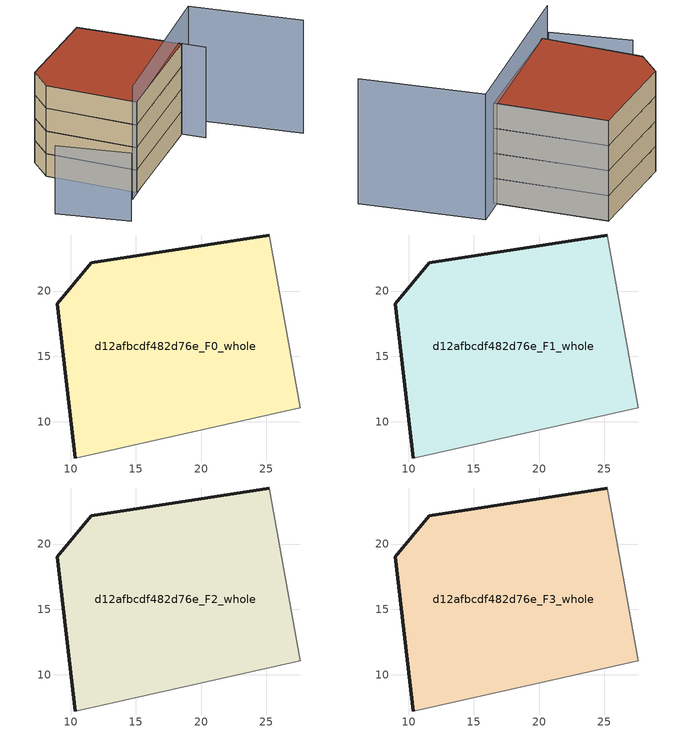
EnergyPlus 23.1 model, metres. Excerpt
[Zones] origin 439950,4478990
d12afbcdf482d76e_F0_whole
 floor ground (EU_floor_Construction): 27.6,11.08 25.22,24.29 11.57,22.17 8.97,19.01 10.38,7.21 z0
 wall outside (EU_wall_Construction): 10.38,7.21 8.97,19.01 11.57,22.17 25.22,24.29 z0:3
 wall adiabatic (EU_wall_Construction): 25.22,24.29 27.6,11.08 10.38,7.21 z0:3
d12afbcdf482d76e_F1_whole
 floor to d12afbcdf482d76e_F0_whole (EU_floor_Construction): 27.6,11.08 25.22,24.29 11.57,22.17 8.97,19.01 10.38,7.21 z3
 wall outside (EU_wall_Construction): 10.38,7.21 8.97,19.01 11.57,22.17 25.22,24.29 z3:6
 wall adiabatic (EU_wall_Construction): 25.22,24.29 27.6,11.08 10.38,7.21 z3:6
d12afbcdf482d76e_F2_whole
 floor to d12afbcdf482d76e_F1_whole (EU_floor_Construction): 27.6,11.08 25.22,24.29 11.57,22.17 8.97,19.01 10.38,7.21 z6
 wall outside (EU_wall_Construction): 10.38,7.21 8.97,19.01 11.57,22.17 25.22,24.29 z6:9
 wall adiabatic (EU_wall_Construction): 25.22,24.29 27.6,11.08 10.38,7.21 z6:9
d12afbcdf482d76e_F3_whole
 floor to d12afbcdf482d76e_F2_whole (EU_floor_Construction): 27.6,11.08 25.22,24.29 11.57,22.17 8.97,19.01 10.38,7.21 z9
 wall outside (EU_wall_Construction): 10.38,7.21 8.97,19.01 11.57,22.17 25.22,24.29 z9:12
 wall adiabatic (EU_wall_Construction): 25.22,24.29 27.6,11.08 10.38,7.21 z9:12
 roof outside (EU_roof_Construction): 25.22,24.29 27.6,11.08 10.38,7.21 8.97,19.01 11.57,22.17 z12
shading: 8.55,6.76 31.66,12.56 / 31.66,12.56 35.18,-1.45 z0:15; 28.14,8.05 25.22,24.29 z0:12; 0.32,12.72 3.11,3.76 z0:9
[Building]
EU S2 Campaign: North Axis=0; Terrain=City; Solar Distribution=FullExterior
[Site:Location]
Madrid: Latitude=40.5; Longitude=-3.5; Time Zone=1; Elevation=609
[SizingPeriod:WeatherFileDays]
AnnualSizingPeriod: Begin Month=1; Begin Day of Month=1; End Month=12; End Day of Month=31; Day of Week for Start Day=Monday; Use Weather File Daylight Saving Period=No; Use Weather File Rain and Snow Indicators=No
[MATERIAL]
EU_InternalMass_Material: Roughness=MediumRough; Thickness=0.1; Conductivity=1; Density=1800; Specific Heat=900; Thermal Absorptance=0.9; Solar Absorptance=0.7; Visible Absorptance=0.7
[MATERIAL:NOMASS] Roughness=MediumRough; Thermal Absorptance=0.9; Solar Absorptance=0.7; Visible Absorptance=0.7
Name | Thermal Resistance
EU_wall_NoMass | 0.459673
EU_roof_NoMass | 0.495815
EU_floor_NoMass | 0.788942
[CONSTRUCTION]
EU_wall_Construction: EU_wall_NoMass
EU_roof_Construction: EU_roof_NoMass
EU_floor_Construction: EU_floor_NoMass
EU_InternalMass_Construction: EU_InternalMass_Material
[ZONE] Type=1; Multiplier=1; Ceiling Height=autocalculate; Floor Area=autocalculate; Part of Total Floor Area=Yes
Name | Volume
d12afbcdf482d76e_F0_whole | 710.295
d12afbcdf482d76e_F1_whole; d12afbcdf482d76e_F2_whole; d12afbcdf482d76e_F3_whole | 710.296
[INTERNALMASS] Construction=EU_InternalMass_Construction; Surface Area=236.765
Name | Zone or ZoneList
d12afbcdf482d76e_F0_whole_EU_InternalMass | d12afbcdf482d76e_F0_whole
d12afbcdf482d76e_F1_whole_EU_InternalMass | d12afbcdf482d76e_F1_whole
d12afbcdf482d76e_F2_whole_EU_InternalMass | d12afbcdf482d76e_F2_whole
d12afbcdf482d76e_F3_whole_EU_InternalMass | d12afbcdf482d76e_F3_whole
[OTHEREQUIPMENT] Fuel Type=Electricity; Design Level Calculation Method=Watts/Area; Power per Zone Floor Area=1; Fraction Latent=0; Fraction Radiant=0; Fraction Lost=0; Carbon Dioxide Generation Rate=0; EndUse Subcategory=EU_Step8_InternalGains
Name | Zone or ZoneList or Space or SpaceList | Schedule
EU_Step8_InternalGain_d12afbcdf482d76e_F0_whole_f000 | d12afbcdf482d76e_F0_whole | EU_Step8_GainSchedule_d12afbcdf482d76e_F0_whole_f000
EU_Step8_InternalGain_d12afbcdf482d76e_F1_whole_f000 | d12afbcdf482d76e_F1_whole | EU_Step8_GainSchedule_d12afbcdf482d76e_F1_whole_f000
EU_Step8_InternalGain_d12afbcdf482d76e_F2_whole_f000 | d12afbcdf482d76e_F2_whole | EU_Step8_GainSchedule_d12afbcdf482d76e_F2_whole_f000
EU_Step8_InternalGain_d12afbcdf482d76e_F3_whole_f000 | d12afbcdf482d76e_F3_whole | EU_Step8_GainSchedule_d12afbcdf482d76e_F3_whole_f000
[ZONEVENTILATION:DESIGNFLOWRATE] Schedule=EU_AlwaysOn; Design Flow Rate Calculation Method=AirChanges/Hour; Air Changes per Hour=0.719161; Ventilation Type=Natural; Fan Pressure Rise=0; Fan Total Efficiency=1; Constant Term Coefficient=1; Temperature Term Coefficient=0; Velocity Term Coefficient=0; Velocity Squared Term Coefficient=0; Minimum Indoor Temperature=-100; Maximum Indoor Temperature=100; Delta Temperature=-100; Minimum Outdoor Temperature=-100; Maximum Outdoor Temperature=100; Maximum Wind Speed=40
Name | Zone or ZoneList or Space or SpaceList
EU_ConstantAir_d12afbcdf482d76e_F0_whole | d12afbcdf482d76e_F0_whole
EU_ConstantAir_d12afbcdf482d76e_F1_whole | d12afbcdf482d76e_F1_whole
EU_ConstantAir_d12afbcdf482d76e_F2_whole | d12afbcdf482d76e_F2_whole
EU_ConstantAir_d12afbcdf482d76e_F3_whole | d12afbcdf482d76e_F3_whole
[HVACTEMPLATE:THERMOSTAT] Constant Heating Setpoint=20; Constant Cooling Setpoint=50
EU_HeatOnly_d12afbcdf482d76e_F0_whole; EU_HeatOnly_d12afbcdf482d76e_F1_whole; EU_HeatOnly_d12afbcdf482d76e_F2_whole; EU_HeatOnly_d12afbcdf482d76e_F3_whole
[HVACTEMPLATE:ZONE:IDEALLOADSAIRSYSTEM] System Availability Schedule=EU_AlwaysOn; Maximum Heating Supply Air Temperature=50; Minimum Cooling Supply Air Temperature=13; Maximum Heating Supply Air Humidity Ratio=0.0156; Minimum Cooling Supply Air Humidity Ratio=0.0077; Heating Limit=NoLimit; Cooling Limit=NoLimit; Heating Availability Schedule=EU_AlwaysOn; Cooling Availability Schedule=EU_CoolingOff; Dehumidification Control Type=ConstantSensibleHeatRatio; Cooling Sensible Heat Ratio=0.7; Dehumidification Setpoint=60; Humidification Control Type=None; Humidification Setpoint=30; Outdoor Air Method=None; Outdoor Air Flow Rate per Person=0.00944; Outdoor Air Flow Rate per Zone Floor Area=0; Outdoor Air Flow Rate per Zone=0; Demand Controlled Ventilation Type=None; Outdoor Air Economizer Type=NoEconomizer; Heat Recovery Type=None; Sensible Heat Recovery Effectiveness=0.7; Latent Heat Recovery Effectiveness=0.65
Name | Template Thermostat
d12afbcdf482d76e_F0_whole | EU_HeatOnly_d12afbcdf482d76e_F0_whole
d12afbcdf482d76e_F1_whole | EU_HeatOnly_d12afbcdf482d76e_F1_whole
d12afbcdf482d76e_F2_whole | EU_HeatOnly_d12afbcdf482d76e_F2_whole
d12afbcdf482d76e_F3_whole | EU_HeatOnly_d12afbcdf482d76e_F3_whole
[SIZING:ZONE] Zone Cooling Design Supply Air Temperature Input Method=SupplyAirTemperature; Zone Cooling Design Supply Air Temperature=13; Zone Heating Design Supply Air Temperature Input Method=SupplyAirTemperature; Zone Heating Design Supply Air Temperature=50; Zone Cooling Design Supply Air Humidity Ratio=0.008; Zone Heating Design Supply Air Humidity Ratio=0.008; Cooling Design Air Flow Method=DesignDay; Cooling Design Air Flow Rate=0; Cooling Minimum Air Flow per Zone Floor Area=0.000762; Cooling Minimum Air Flow=0; Cooling Minimum Air Flow Fraction=0.2; Heating Design Air Flow Method=DesignDay; Heating Design Air Flow Rate=0; Heating Maximum Air Flow per Zone Floor Area=0.002032; Heating Maximum Air Flow=0.141576; Heating Maximum Air Flow Fraction=0.3; Account for Dedicated Outdoor Air System=No; Dedicated Outdoor Air System Control Strategy=NeutralSupplyAir; Dedicated Outdoor Air Low Setpoint Temperature for Design=autosize; Dedicated Outdoor Air High Setpoint Temperature for Design=autosize; Zone Load Sizing Method=Sensible Load Only No Latent Load; Zone Latent Cooling Design Supply Air Humidity Ratio Input Method=HumidityRatioDifference; Zone Cooling Design Supply Air Humidity Ratio Difference=0.005; Zone Latent Heating Design Supply Air Humidity Ratio Input Method=HumidityRatioDifference; Zone Humidification Design Supply Air Humidity Ratio Difference=0.005
d12afbcdf482d76e_F0_whole; d12afbcdf482d76e_F1_whole; d12afbcdf482d76e_F2_whole; d12afbcdf482d76e_F3_whole
[SCHEDULE:CONSTANT]
Name | Hourly Value
EU_AlwaysOn | 1
EU_CoolingOff | 0
[SCHEDULE:FILE] Column Number=1; Rows to Skip at Top=0; Number of Hours of Data=8760; Column Separator=Comma; Interpolate to Timestep=No; Minutes per Item=60; Adjust Schedule for Daylight Savings=Yes
Name | File
EU_Step8_GainSchedule_d12afbcdf482d76e_F0_whole_f000 | ../../schedules/d12afbcdf482d76e/d12afbcdf482d76e_F0_whole_f000_gain.csv
EU_Step8_GainSchedule_d12afbcdf482d76e_F1_whole_f000 | ../../schedules/d12afbcdf482d76e/d12afbcdf482d76e_F1_whole_f000_gain.csv
EU_Step8_GainSchedule_d12afbcdf482d76e_F2_whole_f000 | ../../schedules/d12afbcdf482d76e/d12afbcdf482d76e_F2_whole_f000_gain.csv
EU_Step8_GainSchedule_d12afbcdf482d76e_F3_whole_f000 | ../../schedules/d12afbcdf482d76e/d12afbcdf482d76e_F3_whole_f000_gain.csv
